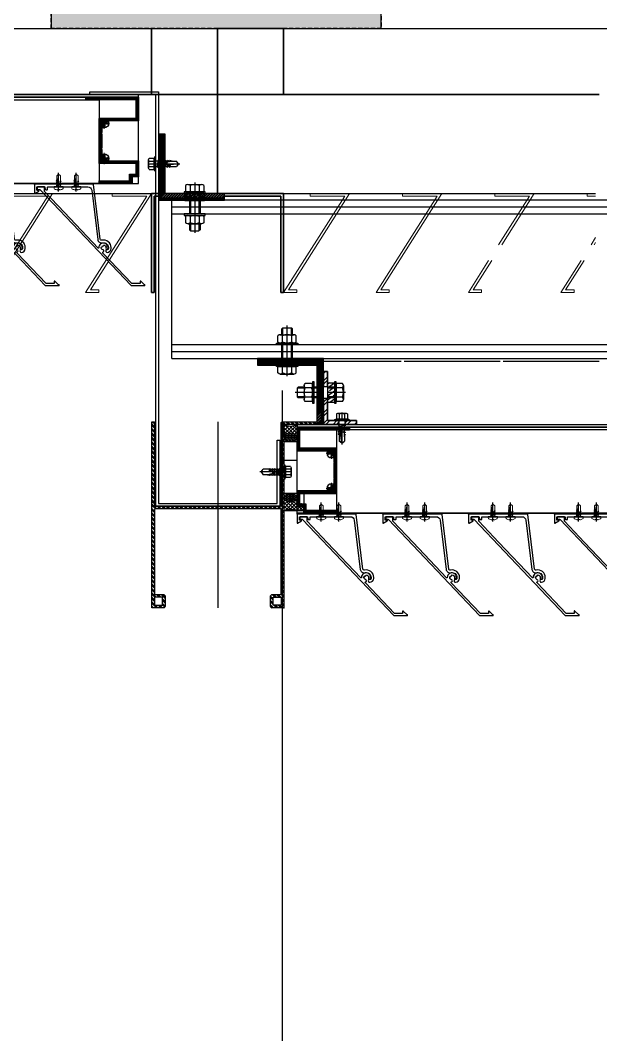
# Model space of a CAD drawing. Header units: millimetres. Extents: x 2519235 to 7246330, y 25937 to 201821.
# Drawn here: x 2726296 to 2726735, y 73601 to 74370 of the extents above; entities that cross this region are included whole.
import ezdxf

# ---------------------------------------------------------------- set-up
doc = ezdxf.new("R2010")
doc.units = ezdxf.units.MM
for name, pattern in [('CENTER', [50.8, 31.75, -6.35, 6.35, -6.35]), ('HIDDEN', [0.375, 0.25, -0.125]), ('Xref-PLAN-106.940$0$HIDDEN2', [4.7625, 3.175, -1.5875])]:
    doc.linetypes.add(name, pattern=pattern)
doc.layers.get('Defpoints').update_dxf_attribs({"color": 140})
for name, color, linetype in [('000 - 0_HIDE_OBJ_FRAMING_DEF_SUB_1', 250, 'Continuous'), ('000 - CONCRETE_COL_CUT_COLOR_1', 1, 'Continuous'), ('000 - CONCRETE_COL_CUT_COLOR_5', 5, 'Continuous'), ('000 - CONCRETE_COL_HATCH_', 251, 'Continuous'), ('000 - CONCRETE_COL_WIPEOUT_', 250, 'Continuous'), ('000 - EXISTING_CANOPY_MAIN_COLOR_1', 1, 'Continuous'), ('000 - STRUCTURE_STEEL_ACCESORIES_MAIN_COLOR_2', 1, 'Continuous'), ('000 - STRUCTURE_STEEL_ACCESORIES_WIPEOUT_', 250, 'Continuous'), ('010 - ASPG_ACCESSORIES_HATCH_', 251, 'Continuous'), ('010 - ASPG_ACCESSORIES_MAIN_COLOR_1', 1, 'Continuous'), ('010 - ASPG_ACCESSORIES_SUB_COLOR_1', 1, 'Continuous'), ('010 - ASPG_ACCESSORIES_SUB_COLOR_2', 2, 'Continuous'), ('010 - ASPG_ACCESSORIES_SYMBOL_', 251, 'Continuous'), ('010 - ASPG_ACCESSORIES_WIPEOUT_', 250, 'Continuous'), ('010 - ASPG_EXTR_DEF_SUB', 250, 'Continuous'), ('010 - ASPG_EXTR_MAIN_COLOR_2', 2, 'Continuous'), ('010 - ASPG_FASTERN_DEF_SUB', 250, 'Continuous'), ('010 - ASPG_FASTERN_MAIN_COLOR_1', 1, 'Continuous'), ('010 - ASPG_FASTERN_SUB_COLOR_2', 2, 'Continuous'), ('010 - ASPG_FASTERN_SUB_COLOR_3', 3, 'Continuous'), ('010 - ASPG_FLASHING_MAIN_COLOR_3', 3, 'Continuous'), ('010 - ASPG_FRAMING_CUT_COLOR_4', 4, 'Continuous'), ('010 - ASPG_FRAMING_DEF_SUB', 250, 'Continuous'), ('010 - ASPG_FRAMING_HATCH_', 251, 'Continuous'), ('010 - ASPG_FRAMING_MAIN_COLOR_2', 2, 'Continuous'), ('010 - ASPG_FRAMING_SUB_COLOR_2', 2, 'Continuous'), ('010 - ASPG_FRAMING_WIPEOUT_', 250, 'Continuous'), ('_LOUVER-SB', 1, 'Continuous'), ('A-GENM', 252, 'Continuous'), ('A-GLAZ-CURT', 252, 'Continuous'), ('BOLT & SCREW', 233, 'Continuous'), ('Center Line', 1, 'CENTER'), ('Xref-PLAN-106.940$0$_Col-BOTTOM', 252, 'Xref-PLAN-106.940$0$HIDDEN2'), ('Xref-PLAN-106.940$0$_PP-Dim', 1, 'Continuous')]:
    doc.layers.add(name, color=color, linetype=linetype)
doc.layers.add('12-GRID', color=1, linetype='CENTER', lineweight=13)
doc.layers.add('SCREW', color=8, linetype='Continuous', lineweight=5)
pattern_1 = [(45, (68845973.911, -106253.634), (-4.0411152545, 4.0411152545), []), (45, (68845976.6053, -106253.634), (-4.0411152545, 4.0411152545), [])]

# ---------------------------------------------------------------- blocks, each defined once
blk = doc.blocks.new('A$C53fc0519')
at = {"layer": '000 - EXISTING_CANOPY_MAIN_COLOR_1'}
for p, q in [((10250.84, -13400), (10264.87, -13400)), ((10267.24, -13400), (10339.87, -13400)), ((10342.24, -13400), (10414.87, -13400)), ((10400, -13400), (10414.87, -13400)), ((10417.24, -13400), (10489.87, -13400)), ((10417.24, -13400), (10489.87, -13400)), ((10250, -15750), (10250, -13422.14)), ((10250, -13475), (11650, -13475))]:
    blk.add_line(p, q, dxfattribs=at)
blk = doc.blocks.new('DPA_CP_Entrance Louver Grill Vertical - Louver Grill Vertical Z-27946342-ENTRANCE 1 - LOWER ROOF LEVEL PLAN')
at = {"layer": '000 - 0_HIDE_OBJ_FRAMING_DEF_SUB_1', "lineweight": 35}
for p, q in [((-700, 200), (-702, 200)), ((-702, 200), (-702, 127)), ((-700, 125), (-700, 200)), ((-702, 127), (-750, 127)), ((-750, 127), (-750, 125)), ((-750, 125), (-700, 125)), ((-700, 50), (-750, 50)), ((-750, 50), (-750, 0.07)), ((-700, 0.07), (-700, 50))]:
    blk.add_line(p, q, dxfattribs=at)
at = {"layer": '000 - 0_HIDE_OBJ_FRAMING_DEF_SUB_1'}
for p, q in [((-750, 50), (-750, 125)), ((750, 125), (-750, 125)), ((750, 50), (-750, 50))]:
    blk.add_line(p, q, dxfattribs=at)
blk = doc.blocks.new('DPA_CP_Entrance Louver Grill Vertical - Louver Grill Vertical Z-27954336-ENTRANCE 1 - LOWER ROOF LEVEL PLAN')
at = {"layer": '000 - 0_HIDE_OBJ_FRAMING_DEF_SUB_1'}
for p, q in [((-200, 200), (-202, 200)), ((-202, 200), (-202, 127)), ((-202, 127), (-202, 200)), ((-202, 200), (-200, 200)), ((-200, 125), (-200, 200)), ((-200, 200), (-200, 125)), ((202, 200), (200, 200)), ((200, 200), (200, 125)), ((200, 125), (200, 200)), ((200, 200), (202, 200)), ((202, 127), (202, 200)), ((202, 200), (202, 127)), ((-202, 127), (-250, 127)), ((-250, 127), (-250, 125)), ((-250, 125), (-250, 127)), ((-250, 127), (-202, 127)), ((-250, 125), (-200, 125)), ((-200, 125), (-250, 125)), ((-250, 50), (-250, 125)), ((-250, 125), (-250, 50)), ((-99.16, 125), (-250, 125)), ((-99.16, 125), (-250, 125)), ((-250, 50), (-250, 125)), ((-250, 125), (-250, 50)), ((-99.16, 125), (-250, 125)), ((-99.16, 125), (-250, 125)), ((250, 125), (-36.32, 125)), ((250, 125), (-36.32, 125)), ((250, 125), (-36.32, 125)), ((250, 125), (-36.32, 125)), ((200, 125), (250, 125)), ((250, 125), (200, 125)), ((250, 127), (202, 127)), ((202, 127), (250, 127)), ((250, 125), (250, 127)), ((250, 127), (250, 125)), ((250, 50), (250, 125)), ((250, 125), (250, 50)), ((250, 50), (250, 125)), ((250, 125), (250, 50)), ((-250, 50), (-250, 0)), ((-200, 50), (-250, 50)), ((-250, 50), (-200, 50)), ((-250, 0), (-250, 50)), ((-250, 50), (-99.16, 50)), ((-99.16, 50), (-250, 50)), ((-250, 50), (-49.16, 50)), ((-49.16, 50), (-250, 50)), ((-200, 0), (-200, 50)), ((-200, 50), (-200, 0)), ((-39.16, 50), (250, 50)), ((250, 50), (-39.16, 50)), ((-39.16, 50), (250, 50)), ((250, 50), (-39.16, 50)), ((200, 50), (200, 0)), ((250, 50), (200, 50)), ((200, 50), (250, 50)), ((200, 0), (200, 50)), ((250, 0), (250, 50)), ((250, 50), (250, 0)), ((-250, 0), (-200, 0)), ((-200, 0), (-250, 0)), ((200, 0), (250, 0)), ((250, 0), (200, 0))]:
    blk.add_line(p, q, dxfattribs=at)
blk = doc.blocks.new('DPA_CP_Entrance Louver Grill Vertical - Louver Grill Vertical Z-27954203-ENTRANCE 1 - LOWER ROOF LEVEL PLAN')
at = {"layer": '000 - 0_HIDE_OBJ_FRAMING_DEF_SUB_1'}
for p, q in [((-750, 127), (-750, 125)), ((-750, 125), (-750, 127)), ((-750, 125), (-744, 125)), ((-744, 125), (-750, 125)), ((-750, 50), (-750, 125)), ((-750, 125), (-750, 50)), ((-744, 125), (-750, 125)), ((-744, 125), (-750, 125)), ((-750, 50), (-750, 125)), ((-750, 125), (-750, 50)), ((-744, 125), (-750, 125)), ((-744, 125), (-750, 125)), ((-750, 50), (-750, 0)), ((-750, 0), (-750, 50))]:
    blk.add_line(p, q, dxfattribs=at)
blk = doc.blocks.new('GM_Louver Grill Vertical Z1 - Z Profile-27954269-ENTRANCE 1 - LOWER ROOF LEVEL PLAN')
at = {"layer": '000 - 0_HIDE_OBJ_FRAMING_DEF_SUB_1', "lineweight": 9}
for p, q in [((46.37, 73), (0.1, 0)), ((0.1, 0), (46.37, 73)), ((3.73, 2), (50, 75)), ((50, 75), (3.73, 2)), ((50, 75), (40, 75)), ((40, 75), (40, 73)), ((40, 73), (40, 75)), ((40, 75), (50, 75)), ((40, 73), (46.37, 73)), ((46.37, 73), (40, 73)), ((0.1, 0), (30, 0)), ((30, 0), (0.1, 0)), ((30, 2), (3.73, 2)), ((3.73, 2), (30, 2)), ((30, 0), (30, 2)), ((30, 2), (30, 0))]:
    blk.add_line(p, q, dxfattribs=at)
blk = doc.blocks.new('GM_Louver Grill Vertical Z1 - Z Profile-V106-ENTRANCE 1 - LOWER ROOF LEVEL PLAN')
at = {"layer": '000 - 0_HIDE_OBJ_FRAMING_DEF_SUB_1', "lineweight": 9}
for p, q in [((46.37, 73), (32.34, 50.86)), ((32.34, 50.86), (46.37, 73)), ((34.7, 50.86), (50, 75)), ((50, 75), (34.7, 50.86)), ((50, 75), (40, 75)), ((40, 75), (40, 73)), ((40, 73), (40, 75)), ((40, 75), (50, 75)), ((40, 73), (46.37, 73)), ((46.37, 73), (40, 73)), ((24.73, 38.86), (0.1, 0)), ((0.1, 0), (24.73, 38.86)), ((3.73, 2), (27.1, 38.86)), ((27.1, 38.86), (3.73, 2)), ((0.1, 0), (30, 0)), ((30, 0), (0.1, 0)), ((30, 2), (3.73, 2)), ((3.73, 2), (30, 2)), ((30, 0), (30, 2)), ((30, 2), (30, 0))]:
    blk.add_line(p, q, dxfattribs=at)
blk = doc.blocks.new('GM_Louver Grill Vertical Z1 - Z Profile-V107-ENTRANCE 1 - LOWER ROOF LEVEL PLAN')
at = {"layer": '000 - 0_HIDE_OBJ_FRAMING_DEF_SUB_1', "lineweight": 9}
for p, q in [((46.37, 73), (32.34, 50.86)), ((32.34, 50.86), (46.37, 73)), ((34.7, 50.86), (50, 75)), ((50, 75), (34.7, 50.86)), ((50, 75), (40, 75)), ((40, 75), (40, 73)), ((40, 73), (40, 75)), ((40, 75), (50, 75)), ((40, 73), (46.37, 73)), ((46.37, 73), (40, 73)), ((23.68, 33.48), (27.1, 38.86)), ((24.73, 38.86), (23.68, 37.21)), ((23.68, 37.21), (24.73, 38.86)), ((27.1, 38.86), (23.68, 33.48)), ((30, 2), (23.68, 2)), ((23.68, 2), (30, 2)), ((23.68, 0), (30, 0)), ((30, 0), (23.68, 0)), ((30, 0), (30, 2)), ((30, 2), (30, 0))]:
    blk.add_line(p, q, dxfattribs=at)
blk = doc.blocks.new('GM_Louver Grill Vertical Z1 - Z Profile-27946408-ENTRANCE 1 - LOWER ROOF LEVEL PLAN')
at = {"layer": '000 - 0_HIDE_OBJ_FRAMING_DEF_SUB_1', "lineweight": 9}
for p, q in [((46.37, 73), (0.1, 0)), ((3.73, 2), (50, 75)), ((50, 75), (40, 75)), ((40, 75), (40, 73)), ((40, 73), (46.37, 73)), ((0.1, 0), (30, 0)), ((30, 2), (3.73, 2)), ((30, 0), (30, 2))]:
    blk.add_line(p, q, dxfattribs=at)
blk = doc.blocks.new('A$C7e7c92b9')
at = {"layer": 'A-GENM', "lineweight": 9, "rotation": 180}
for p in [(127395.18, 9933.47), (127470.18, 9933.47)]:
    blk.add_blockref('GM_Louver Grill Vertical Z1 - Z Profile-27946408-ENTRANCE 1 - LOWER ROOF LEVEL PLAN', p, dxfattribs=at)
at = {"layer": 'A-GENM', "rotation": 180}
for name, p in [('GM_Louver Grill Vertical Z1 - Z Profile-27954269-ENTRANCE 1 - LOWER ROOF LEVEL PLAN', (127620.18, 9933.47)), ('GM_Louver Grill Vertical Z1 - Z Profile-27954269-ENTRANCE 1 - LOWER ROOF LEVEL PLAN', (127690.18, 9933.47)), ('GM_Louver Grill Vertical Z1 - Z Profile-V106-ENTRANCE 1 - LOWER ROOF LEVEL PLAN', (127760.18, 9933.47)), ('GM_Louver Grill Vertical Z1 - Z Profile-V107-ENTRANCE 1 - LOWER ROOF LEVEL PLAN', (127830.18, 9933.47))]:
    blk.add_blockref(name, p, dxfattribs=at)
at = {"layer": 'A-GLAZ-CURT', "rotation": 180}
for name, p in [('DPA_CP_Entrance Louver Grill Vertical - Louver Grill Vertical Z-27946342-ENTRANCE 1 - LOWER ROOF LEVEL PLAN', (126770.18, 10058.47)), ('DPA_CP_Entrance Louver Grill Vertical - Louver Grill Vertical Z-27954203-ENTRANCE 1 - LOWER ROOF LEVEL PLAN', (126770.18, 10058.47)), ('DPA_CP_Entrance Louver Grill Vertical - Louver Grill Vertical Z-27954336-ENTRANCE 1 - LOWER ROOF LEVEL PLAN', (127770.18, 10058.47))]:
    blk.add_blockref(name, p, dxfattribs=at)
blk = doc.blocks.new('Xref-PLAN-106.940$0$_C400-250')
blk.add_lwpolyline([(125, 0), (125, -400), (-125, -400), (-125, 0)], close=True)
at = {"layer": 'Defpoints'}
for p, q in [((0, -144.1), (0, -255.9)), ((-55.9, -200), (55.9, -200))]:
    blk.add_line(p, q, dxfattribs=at)
blk = doc.blocks.new('Xref-PLAN-106.940')
at = {"layer": 'Xref-PLAN-106.940$0$_PP-Dim'}
for p, q in [((124644.18, 10358.4), (130394.18, 10358.4)), ((124644.18, 10058.4), (130394.18, 10058.4))]:
    blk.add_line(p, q, dxfattribs=at)
at = {"layer": 'Xref-PLAN-106.940$0$_Col-BOTTOM'}
blk.add_blockref('Xref-PLAN-106.940$0$_C400-250', (127519.18, 10458.4), dxfattribs=at)
blk = doc.blocks.new('*U3031')
for p, q in [((14475, -25), (-3458.59, -25)), ((-3458.59, -144.93), (-3458.59, -25)), ((-3458.59, -30.08), (14475, -30.08)), ((-3458.59, -35.39), (14475, -35.39)), ((-3458.59, -134.54), (14475, -134.54)), ((-3458.59, -139.62), (14475, -139.62)), ((-3458.59, -144.93), (14475, -144.93))]:
    blk.add_line(p, q)
blk = doc.blocks.new('W-1-PP17-ENT1_REV03_20260817-115107_UPPER_ROOF_EXPL')
blk.add_blockref('Xref-PLAN-106.940', (-135619.34, -23258.4))
at = {"layer": '000 - 0_HIDE_OBJ_FRAMING_DEF_SUB_1'}
blk.add_blockref('A$C7e7c92b9', (-135619.34, -23258.4), dxfattribs=at)
at = {"layer": '000 - EXISTING_CANOPY_MAIN_COLOR_1'}
blk.add_blockref('A$C53fc0519', (-18300, -52.14), dxfattribs=at)
at = {"layer": '_LOUVER-SB'}
blk.add_blockref('*U3031', (-4675.16, -13305), dxfattribs=at)
blk = doc.blocks.new('*U2952')
at = {"layer": '12-GRID', "color": 8, "linetype": 'CENTER'}
for p, q in [((0, -6.2), (0, 2.2)), ((-4.2, -2), (4.2, -2))]:
    blk.add_line(p, q, dxfattribs=at)
at = {"layer": 'BOLT & SCREW'}
for p, q in [((-0.55, -1.77), (-1.77, -1.56)), ((-0.55, -2.23), (-1.77, -2.44)), ((-0.46, -1.77), (-0.88, -1.56)), ((-0.46, -2.23), (-0.88, -2.44)), ((-0.23, -1.45), (-0.44, -0.23)), ((-0.23, -1.54), (-0.44, -1.12)), ((-0.23, -2.46), (-0.44, -2.88)), ((-0.23, -2.55), (-0.44, -3.77)), ((0.23, -1.45), (0.44, -0.23)), ((0.23, -1.54), (0.44, -1.12)), ((0.44, -2.88), (0.23, -2.46)), ((0.23, -2.55), (0.44, -3.77)), ((0.46, -1.77), (0.88, -1.56)), ((0.46, -2.23), (0.88, -2.44)), ((0.55, -1.77), (1.77, -1.56)), ((0.55, -2.23), (1.77, -2.44))]:
    blk.add_line(p, q, dxfattribs=at)
for points in [[(-1.77, -1.56), (-0.88, -1.56, 0.414214), (-0.44, -1.12), (-0.44, -0.23), (0.44, -0.23), (0.44, -1.12, 0.414214), (0.88, -1.56), (1.77, -1.56), (1.77, -2.44), (0.88, -2.44, 0.414214), (0.44, -2.88), (0.44, -3.77), (-0.44, -3.77), (-0.44, -2.88, 0.414214), (-0.88, -2.44), (-1.77, -2.44)], [(0.23, -2.46, -0.414214), (0.46, -2.23), (0.55, -2.23), (0.55, -1.77), (0.46, -1.77, -0.414214), (0.23, -1.54), (0.23, -1.45), (-0.23, -1.45), (-0.23, -1.54, -0.414214), (-0.46, -1.77), (-0.55, -1.77), (-0.55, -2.23), (-0.46, -2.23, -0.414214), (-0.23, -2.46), (-0.23, -2.55), (0.23, -2.55)]]:
    blk.add_lwpolyline(points, format="xyb", close=True, dxfattribs=at)
blk.add_circle((0, -2), 3.5, dxfattribs=at)
blk = doc.blocks.new('000_ASPG_TYP_FILES_20260218-010703_FRAME_EXTR_')
at = {"layer": '010 - ASPG_FRAMING_HATCH_'}
h = blk.add_hatch(dxfattribs=at)
h.set_pattern_fill('ANSI32', color=256, scale=0.1, angle=180)
edge = h.paths.add_edge_path()
edge.add_line((2, 16), (2, 2))
edge.add_line((2, 2), (39.7, 2))
edge.add_arc((39.7, 1.7), 0.3, 0, 90, ccw=False)
edge.add_line((40, 1.7), (40, 0.3))
edge.add_arc((39.7, 0.3), 0.3, -90, 0, ccw=False)
edge.add_line((39.7, 0), (0.3, 0))
edge.add_arc((0.3, 0.3), 0.3, 180, 270, ccw=False)
edge.add_line((0, 0.3), (0, 17.7))
edge.add_arc((0.3, 17.7), 0.3, 90, 180, ccw=False)
edge.add_line((0.3, 18), (22.56, 18))
edge.add_arc((22.56, 18.5), 0.5, 270, 380.20955)
edge.add_arc((26.17, 19.83), 3.35, 182.06379, 200.20955, ccw=False)
edge.add_arc((23.58, 19.74), 0.76, 2.06379, 182.06379, ccw=False)
edge.add_arc((26.17, 19.83), 1.83, 182.06379, 447.93621)
edge.add_arc((26.26, 22.42), 0.76, 87.93621, 267.93621, ccw=False)
edge.add_arc((26.17, 19.83), 3.35, 69.79045, 87.93621, ccw=False)
edge.add_arc((27.5, 23.44), 0.5, 249.79045, 360)
edge.add_line((28, 23.44), (28, 26.68))
edge.add_line((28, 26.68), (28.5, 27.18))
edge.add_line((28.5, 27.18), (28, 27.68))
edge.add_line((28, 27.68), (28, 38.62))
edge.add_line((28, 38.62), (28.5, 39.12))
edge.add_line((28.5, 39.12), (28, 39.62))
edge.add_line((28, 39.62), (28, 42.86))
edge.add_arc((27.5, 42.86), 0.5, 0, 110.20955)
edge.add_arc((26.17, 46.47), 3.35, 272.06379, 290.20955, ccw=False)
edge.add_arc((26.26, 43.88), 0.76, 92.06379, 272.06379, ccw=False)
edge.add_arc((26.17, 46.47), 1.83, 272.06379, 537.93621)
edge.add_arc((23.58, 46.56), 0.76, 177.93621, 357.93621, ccw=False)
edge.add_arc((26.17, 46.47), 3.35, 159.79045, 177.93621, ccw=False)
edge.add_arc((22.56, 47.8), 0.5, 339.79045, 450)
edge.add_line((22.56, 48.3), (0.3, 48.3))
edge.add_arc((0.3, 48.6), 0.3, 180, 270, ccw=False)
edge.add_line((0, 48.6), (0, 60))
edge.add_arc((0.3, 60), 0.3, 90, 180, ccw=False)
edge.add_line((0.3, 60.3), (5, 60.3))
edge.add_line((5, 60.3), (5, 65))
edge.add_arc((5.3, 65), 0.3, 90, 180, ccw=False)
edge.add_line((5.3, 65.3), (30, 65.3))
edge.add_line((30, 65.3), (30, 63.6))
edge.add_arc((29.7, 63.6), 0.3, -90, 0, ccw=False)
edge.add_line((29.7, 63.3), (7.3, 63.3))
edge.add_arc((7.3, 63), 0.3, 90, 180)
edge.add_line((7, 63), (7, 58.3))
edge.add_line((7, 58.3), (2.3, 58.3))
edge.add_arc((2.3, 58), 0.3, 90, 180)
edge.add_line((2, 58), (2, 50.6))
edge.add_arc((2.3, 50.6), 0.3, 180, 270)
edge.add_line((2.3, 50.3), (29.7, 50.3))
edge.add_arc((29.7, 50), 0.3, 0, 90, ccw=False)
edge.add_line((30, 50), (30, 26.68))
edge.add_line((30, 26.68), (30, 16.3))
edge.add_arc((29.7, 16.3), 0.3, -90, 0, ccw=False)
edge.add_line((29.7, 16), (2, 16))
at = {"layer": '010 - ASPG_FRAMING_CUT_COLOR_4'}
blk.add_lwpolyline([(2, 16), (2, 2), (39.7, 2, -0.414214), (40, 1.7), (40, 0.3, -0.414214), (39.7, 0), (0.3, 0, -0.414214), (0, 0.3), (0, 17.7, -0.414214), (0.3, 18), (22.56, 18, 0.52173), (23.03, 18.67, -0.079342), (22.82, 19.71, -1), (24.34, 19.76, 2.296346), (26.24, 21.66, -1), (26.29, 23.18, -0.079342), (27.33, 22.97, 0.52173), (28, 23.44), (28, 26.68), (28.5, 27.18), (28, 27.68), (28, 38.62), (28.5, 39.12), (28, 39.62), (28, 42.86, 0.52173), (27.33, 43.33, -0.079342), (26.29, 43.12, -1), (26.24, 44.64, 2.296346), (24.34, 46.54, -1), (22.82, 46.59, -0.079342), (23.03, 47.63, 0.52173), (22.56, 48.3), (0.3, 48.3, -0.414214), (0, 48.6), (0, 60, -0.414214), (0.3, 60.3), (5, 60.3), (5, 65, -0.414214), (5.3, 65.3), (30, 65.3), (30, 63.6, -0.414214), (29.7, 63.3), (7.3, 63.3, 0.414214), (7, 63), (7, 58.3), (2.3, 58.3, 0.414214), (2, 58), (2, 50.6, 0.414214), (2.3, 50.3), (29.7, 50.3, -0.414214), (30, 50), (30, 26.68), (30, 16.3, -0.414214), (29.7, 16)], format="xyb", close=True, dxfattribs=at)
for p in [(26.17, 48.47), (26.17, 21.83)]:
    blk.add_blockref('*U2952', p)
blk = doc.blocks.new('PZG35-9D5')
at = {"layer": 'Center Line'}
blk.add_line((0, 3.73), (0, -10.53), dxfattribs=at)
at = {"layer": 'SCREW', "color": 8}
for p, q in [((-1.4, 0), (-1.4, -1.09)), ((1.4, 0), (1.4, -0.59)), ((-1.85, -1.4), (1.85, -0.9)), ((-1.85, -1.4), (-1.4, -1.09)), ((-1.85, -1.4), (-1.4, -1.71)), ((-1.85, -2.7), (1.85, -2.2)), ((-1.85, -2.7), (-1.4, -2.39)), ((-1.85, -2.7), (-1.4, -3.01)), ((-1.85, -4), (-1.4, -3.69)), ((-1.85, -4), (-0.99, -3.88)), ((-1.85, -4), (-1.4, -4.31)), ((-1.4, -1.09), (1.4, -0.59)), ((-1.4, -1.71), (1.4, -1.21)), ((-1.4, -1.71), (-1.4, -2.39)), ((-1.4, -2.39), (1.4, -1.89)), ((-1.4, -3.01), (1.4, -2.51)), ((-1.4, -3.01), (-1.4, -3.69)), ((-1.4, -3.69), (-0.84, -3.59)), ((-1.4, -4.31), (-1.18, -4.27)), ((-1.4, -4.31), (-1.4, -8.1)), ((0.56, -3.34), (1.4, -3.19)), ((0.71, -3.65), (1.85, -3.5)), ((0.71, -3.93), (1.4, -3.81)), ((0.71, -4.61), (1.4, -4.49)), ((0.71, -4.95), (1.85, -4.8)), ((0.71, -5.23), (1.4, -5.11)), ((1.85, -0.9), (1.4, -0.59)), ((1.85, -0.9), (1.4, -1.21)), ((1.4, -1.21), (1.4, -1.89)), ((1.85, -2.2), (1.4, -1.89)), ((1.85, -2.2), (1.4, -2.51)), ((1.4, -2.51), (1.4, -3.19)), ((1.85, -3.5), (1.4, -3.19)), ((1.85, -3.5), (1.4, -3.81)), ((1.4, -3.81), (1.4, -4.49)), ((1.85, -4.8), (1.4, -4.49)), ((1.85, -4.8), (1.4, -5.11)), ((1.4, -5.11), (1.4, -8.1)), ((0, -9.5), (-1.4, -8.1)), ((0, -9.5), (1.4, -8.1))]:
    blk.add_line(p, q, dxfattribs=at)
blk.add_lwpolyline([(0, -9.5), (0.71, -5.23), (0.71, -3.6, 0.417657), (0.41, -3.3, 0.108102), (-0.84, -3.59), (-1.4, -4.7)], format="xyb", dxfattribs=at)
blk = doc.blocks.new('*U2951')
at = {"layer": 'SCREW'}
blk.add_lwpolyline([(3.03, 1.78, 0.09906), (0.8, 2.55), (0.8, 2.27), (-0.8, 2.27), (-0.8, 2.55, 0.09906), (-3.03, 1.78, 0.266588), (-3.5, 0.96), (-3.5, 0.2, 0.414214), (-3.3, 0), (3.3, 0, 0.414214), (3.5, 0.2), (3.5, 0.96, 0.266588)], format="xyb", close=True, dxfattribs=at)
blk.add_blockref('PZG35-9D5', (0, 0), dxfattribs=at)
blk = doc.blocks.new('*U2950')
blk.add_point((0, 0))
at = {"layer": '010 - ASPG_ACCESSORIES_MAIN_COLOR_1'}
blk.add_lwpolyline([(-39.7, -0.6, 0.414214), (-40, -0.9), (-40, -7.37, 0.57735), (-39.65, -7.57), (-36.64, -5.83, 0.767327), (-36.79, -5.3), (-37.9, -5.3, -0.414214), (-38.2, -5), (-38.2, -2.8, -0.414214), (-38, -2.6), (-32.18, -2.6, -0.388879), (-31.98, -2.78), (-31.85, -4.34, 0.388879), (-31.35, -4.8), (-30.3, -4.8, 0.414214), (-30, -4.5), (-30, -2.9, -0.414214), (-29.7, -2.6), (0.41, -2.6, -0.378969), (3.39, -5.24), (7.95, -42.52, 0.446593), (11.62, -45.08, -0.489802), (16.08, -48.68), (16.06, -49.36, -0.18248), (15.8, -50.02, -0.267949), (15.33, -50.17, 1.122115), (15.1, -52.34, 0.405004), (18.06, -49.4), (18.08, -48.72, 0.489805), (11.16, -43.13, -0.446597), (9.94, -42.28), (4.87, -0.85, 0.364176), (4.57, -0.6)], format="xyb", close=True, dxfattribs=at)
at = {"layer": '010 - ASPG_EXTR_DEF_SUB'}
for p in [(-40, -0.5), (43.44, -76.9), (43.44, -77.5)]:
    blk.add_point(p, dxfattribs=at)
at = {"layer": '010 - ASPG_EXTR_MAIN_COLOR_2'}
blk.add_lwpolyline([(11.37, -48.15), (11.47, -47.44), (12.18, -47.56), (12.29, -46.79, -0.535538), (14.19, -49.17, 0.991572), (15.66, -49.58, 1.157025), (8.79, -48.77, -0.688558), (8.27, -48.99), (-17.14, -22.17), (-32.34, -6.13), (-32.34, -2.9, 0.414312), (-32.64, -2.6), (-37.54, -2.6, 0.414116), (-37.84, -2.9), (-37.84, -4.3, 0.414214), (-37.54, -4.6), (-35.99, -4.6, -0.205895), (-35.77, -4.69), (33.23, -77.5), (43.14, -77.5, 0.668179), (43.36, -76.99), (40.52, -74.15, 0.668179), (40.01, -74.36), (40.01, -76), (33.87, -76), (11.86, -52.78, -0.558354), (12.08, -51.95, 0.766275), (12.04, -50.39, -0.438583), (10.71, -48.05)], format="xyb", close=True, dxfattribs=at)
at = {"layer": 'SCREW', "rotation": 180}
for p in [(-21.65, -2.5), (-8.24, -2.5)]:
    blk.add_blockref('*U2951', p, dxfattribs=at)
blk = doc.blocks.new('*U3028')
blk.add_wipeout([(1440, 4), (60, 4), (60, 69.3), (1440, 69.3)]).dxf.layer = '010 - ASPG_FRAMING_WIPEOUT_'
at = {"layer": '010 - ASPG_FRAMING_MAIN_COLOR_2'}
blk.add_lwpolyline([(1410, 69.3), (90, 69.3), (90, 6), (1410, 6)], close=True, dxfattribs=at)
at = {"layer": '010 - ASPG_FRAMING_SUB_COLOR_2'}
for points in [[(1440, 4), (60, 4), (60, 69.3), (1440, 69.3)], [(60, 2), (60, 4), (1440, 4), (1440, 2)]]:
    blk.add_lwpolyline(points, close=True, dxfattribs=at)
at = {"color": 1, "xscale": -1, "rotation": 180}
for p in [(1336.03, 69.3), (1401.03, 69.3)]:
    blk.add_blockref('*U2950', p, dxfattribs=at)
at = {"xscale": -1}
blk.add_blockref('000_ASPG_TYP_FILES_20260218-010703_FRAME_EXTR_', (1440, 4), dxfattribs=at)
blk = doc.blocks.new('000_ASPG_TYP_FILES_FRAMING_EXTR_BREAKLINE_TYPE_2')
at = {"layer": '010 - ASPG_FRAMING_HATCH_', "transparency": 33554585}
h = blk.add_hatch(dxfattribs=at)
h.set_pattern_fill('ANSI32', color=256, scale=0.25)
h.paths.add_polyline_path([(131, 91, 0.414214), (132, 90), (140, 90, 0.414214), (141, 91), (141, 100), (2, 100), (2, 125), (0, 125), (0, 99, 0.414214), (1, 98), (63, 98, -0.414214), (64, 97), (64, 3, -0.414214), (63, 2), (0, 2), (0, 0), (141, 0), (141, 9, 0.414214), (140, 10), (132, 10, 0.414214), (131, 9), (131, 3, -0.414214), (130, 2), (67, 2, -0.414214), (66, 3), (66, 97, -0.414214), (67, 98), (130, 98, -0.414214), (131, 97)])
h.paths.add_polyline_path([(133, 92), (133, 98), (139, 98), (139, 92)], flags=16)
h.paths.add_polyline_path([(133, 8), (139, 8), (139, 2), (133, 2)], flags=16)
at = {"layer": '010 - ASPG_FRAMING_HATCH_'}
h = blk.add_hatch(dxfattribs=at)
h.set_pattern_fill('ANSI37', color=256, scale=0.595498, angle=-90)
h.set_pattern_definition([(315, (1257419.4929, -519971.6224), (1.3369313545, 1.3369313545), []), (45, (1257419.4929, -519971.6224), (-1.3369313545, 1.3369313545), [])])
edge = h.paths.add_edge_path()
edge.add_ellipse((57.77, 105), major_axis=(0, -5), ratio=0.644482, start_angle=0, end_angle=180)
edge.add_line((57.77, 110), (62, 110))
edge.add_arc((62, 110.3), 0.3, -90, 0)
edge.add_line((62.3, 110.3), (62.3, 111))
edge.add_line((62.3, 111), (61.8, 111.5))
edge.add_line((61.8, 111.5), (62.3, 112))
edge.add_line((62.3, 112), (61.8, 112.5))
edge.add_line((61.8, 112.5), (62.3, 113))
edge.add_line((62.3, 113), (61.8, 113.5))
edge.add_line((61.8, 113.5), (62.3, 114))
edge.add_line((62.3, 114), (62.3, 115))
edge.add_line((62.3, 115), (63.3, 115))
edge.add_line((63.3, 115), (63.8, 115.5))
edge.add_line((63.8, 115.5), (64.3, 115))
edge.add_line((64.3, 115), (64.8, 115.5))
edge.add_line((64.8, 115.5), (65.3, 115))
edge.add_line((65.3, 115), (65.8, 115.5))
edge.add_line((65.8, 115.5), (66.3, 115))
edge.add_line((66.3, 115), (67, 115))
edge.add_arc((67, 115.3), 0.3, -90, 0)
edge.add_line((67.3, 115.3), (67.3, 110))
edge.add_arc((77.2, 105), 11.09, 153.20373, 206.79627)
edge.add_line((67.3, 100), (57.77, 100))
h = blk.add_hatch(dxfattribs=at)
h.set_pattern_fill('ANSI37', color=256, scale=0.595498, angle=-90)
h.set_pattern_definition([(315, (1257419.1929, -519973.9224), (1.3369313545, 1.3369313545), []), (45, (1257419.1929, -519973.9224), (-1.3369313545, 1.3369313545), [])])
edge = h.paths.add_edge_path()
edge.add_ellipse((11.53, 105), major_axis=(0, -5), ratio=0.644482, start_angle=180, end_angle=360, ccw=False)
edge.add_line((11.53, 110), (2, 110))
edge.add_arc((-7.9, 105), 11.09, -26.79627, 26.79627, ccw=False)
edge.add_line((2, 100), (11.53, 100))
h = blk.add_hatch(dxfattribs=at)
h.set_pattern_fill('HONEY', color=256, scale=0.238199, angle=-90)
h.set_pattern_definition([(270, (1257419.4425, -519993.9224), (0.65495992507, -1.1344238721), [0.7562825814, -1.5125651628]), (30, (1257419.4425, -519993.9224), (0.65495992936, 1.1344238696), [0.7562825814, -1.5125651628]), (330, (1257419.4425, -519993.9224), (1.30991985442, -2.48e-09), [-1.5125651628, 0.7562825814])])
edge = h.paths.add_edge_path()
edge.add_ellipse((11.78, 105), major_axis=(0, -5), ratio=0.644482, start_angle=0, end_angle=360, ccw=False)
h = blk.add_hatch(dxfattribs=at)
h.set_pattern_fill('HONEY', color=256, scale=0.238199, angle=-90)
h.set_pattern_definition([(270, (1257419.24324, -519991.6224), (0.65495992507, -1.1344238721), [0.7562825814, -1.5125651628]), (30, (1257419.24324, -519991.6224), (0.65495992936, 1.1344238696), [0.7562825814, -1.5125651628]), (330, (1257419.24324, -519991.6224), (1.30991985442, -2.48e-09), [-1.5125651628, 0.7562825814])])
edge = h.paths.add_edge_path()
edge.add_ellipse((57.52, 105), major_axis=(0, -5), ratio=0.644482, start_angle=0, end_angle=360)
blk.add_point((141, 100))
at = {"layer": '010 - ASPG_FRAMING_CUT_COLOR_4'}
blk.add_lwpolyline([(0, 0), (0, 2), (63, 2, 0.414214), (64, 3), (64, 97, 0.414214), (63, 98), (1, 98, -0.414214), (0, 99), (0, 125), (2, 125), (2, 100), (141, 100), (141, 91, -0.414214), (140, 90), (132, 90, -0.414214), (131, 91), (131, 97, 0.414214), (130, 98), (67, 98, 0.414214), (66, 97), (66, 3, 0.414214), (67, 2), (130, 2, 0.414214), (131, 3), (131, 9, -0.414214), (132, 10), (140, 10, -0.414214), (141, 9), (141, 0)], format="xyb", close=True, dxfattribs=at)
for points in [[(139, 98), (139, 92), (133, 92), (133, 98)], [(139, 2), (139, 8), (133, 8), (133, 2)]]:
    blk.add_lwpolyline(points, close=True, dxfattribs=at)
at = {"layer": '010 - ASPG_FRAMING_DEF_SUB', "transparency": 33554457}
blk.add_line((0, 50), (141, 50), dxfattribs=at)
for points in [[(54.3, 100), (67.3, 100), (67.3, 115.5), (54.3, 115.5)], [(2, 100), (15, 100), (15, 110), (2, 110)]]:
    blk.add_lwpolyline(points, close=True, dxfattribs=at)
at = {"layer": '010 - ASPG_FRAMING_SUB_COLOR_2'}
for points in [[(57.52, 100), (67.3, 100, -0.238199), (67.3, 110), (67.3, 115.3, -0.414214), (67, 115), (66.3, 115), (65.8, 115.5), (65.3, 115), (64.8, 115.5), (64.3, 115), (63.8, 115.5), (63.3, 115), (62.3, 115), (62.3, 114), (61.8, 113.5), (62.3, 113), (61.8, 112.5), (62.3, 112), (61.8, 111.5), (62.3, 111), (62.3, 110.3, -0.414214), (62, 110), (57.52, 110)], [(11.78, 100), (2, 100, 0.238199), (2, 110), (11.78, 110)]]:
    blk.add_lwpolyline(points, format="xyb", dxfattribs=at)
at = {"layer": '010 - ASPG_FRAMING_SUB_COLOR_2', "extrusion": (0, 0, -1)}
blk.add_ellipse((11.78, 105), major_axis=(0, -5), ratio=0.644482, dxfattribs=at)
at = {"layer": '010 - ASPG_FRAMING_SUB_COLOR_2'}
blk.add_ellipse((57.52, 105), major_axis=(0, -5), ratio=0.644482, dxfattribs=at)
blk = doc.blocks.new('*U3029')
blk.add_wipeout([(1440, 4), (60, 4), (60, 69.3), (1440, 69.3)]).dxf.layer = '010 - ASPG_FRAMING_WIPEOUT_'
at = {"layer": '010 - ASPG_FRAMING_MAIN_COLOR_2'}
blk.add_lwpolyline([(1410, 69.3), (90, 69.3), (90, 6), (1410, 6)], close=True, dxfattribs=at)
at = {"layer": '010 - ASPG_FRAMING_SUB_COLOR_2'}
for points in [[(1440, 4), (60, 4), (60, 69.3), (1440, 69.3)], [(60, 2), (60, 4), (1440, 4), (1440, 2)]]:
    blk.add_lwpolyline(points, close=True, dxfattribs=at)
at = {"color": 1, "rotation": 180}
for p in [(1205, 69.3), (1270, 69.3), (1335, 69.3), (1400, 69.3)]:
    blk.add_blockref('*U2950', p, dxfattribs=at)
at = {"rotation": 89.99999999999999}
blk.add_blockref('000_ASPG_TYP_FILES_FRAMING_EXTR_BREAKLINE_TYPE_2', (1550, 0), dxfattribs=at)
at = {"xscale": -1}
blk.add_blockref('000_ASPG_TYP_FILES_20260218-010703_FRAME_EXTR_', (1440, 4), dxfattribs=at)
blk = doc.blocks.new('*U3382')
at = {"layer": '010 - ASPG_ACCESSORIES_SUB_COLOR_2'}
for p, q in [((-2.08, -1.55), (-2.08, 0)), ((2.08, -1.05), (2.08, 0)), ((-2.73, -1.9), (2.73, -1.4)), ((-2.73, -1.9), (-2.08, -1.55)), ((-2.73, -1.9), (-2.08, -2.25)), ((-2.73, -3.7), (2.73, -3.2)), ((-2.73, -3.7), (-2.08, -3.35)), ((-2.73, -3.7), (-2.08, -4.05)), ((-2.73, -5.5), (2.73, -5)), ((-2.73, -5.5), (2.73, -5)), ((-2.73, -5.5), (-2.08, -5.15)), ((-2.73, -5.5), (-2.08, -5.15)), ((-2.73, -5.5), (-2.08, -5.85)), ((-2.73, -5.5), (-2.08, -5.85)), ((-2.73, -7.3), (2.73, -6.8)), ((-2.73, -7.3), (-2.08, -6.95)), ((-2.73, -7.3), (-2.08, -7.65)), ((-2.08, -1.55), (2.08, -1.05)), ((-2.08, -2.25), (2.08, -1.75)), ((-2.08, -3.35), (-2.08, -2.25)), ((-2.08, -3.35), (2.08, -2.85)), ((-2.08, -4.05), (2.08, -3.55)), ((-2.08, -5.15), (-2.08, -4.05)), ((-2.08, -5.15), (2.08, -4.65)), ((-2.08, -5.15), (2.08, -4.65)), ((-2.08, -5.85), (2.08, -5.35)), ((-2.08, -5.85), (2.08, -5.35)), ((-2.08, -6.95), (-2.08, -5.85)), ((-2.08, -6.95), (-2.08, -5.85)), ((-2.08, -6.95), (2.08, -6.45)), ((-2.08, -7.65), (2.08, -7.15)), ((-2.08, -8.75), (-2.08, -7.65)), ((2.73, -1.4), (2.08, -1.05)), ((2.73, -1.4), (2.08, -1.75)), ((2.08, -2.85), (2.08, -1.75)), ((2.73, -3.2), (2.08, -2.85)), ((2.73, -3.2), (2.08, -3.55)), ((2.08, -4.65), (2.08, -3.55)), ((2.73, -5), (2.08, -4.65)), ((2.73, -5), (2.08, -4.65)), ((2.73, -5), (2.08, -5.35)), ((2.73, -5), (2.08, -5.35)), ((2.08, -6.45), (2.08, -5.35)), ((2.08, -6.45), (2.08, -5.35)), ((2.73, -6.8), (2.08, -6.45)), ((2.73, -6.8), (2.08, -7.15)), ((2.08, -8.25), (2.08, -7.15)), ((-2.73, -9.1), (-2.08, -8.75)), ((-2.73, -9.1), (-1.57, -8.98)), ((-2.73, -9.1), (-2.08, -9.45)), ((-2.73, -10.9), (-2.08, -10.55)), ((-2.73, -10.9), (-1.84, -10.81)), ((-2.73, -10.9), (-2.08, -11.25)), ((-2.08, -8.75), (-1.06, -8.61)), ((-2.08, -9.45), (-1.63, -9.39)), ((-2.08, -10.55), (-2.08, -9.45)), ((-2.08, -10.55), (-1.8, -10.51)), ((-2.08, -11.25), (-1.91, -11.23)), ((-2.08, -12.4), (-2.08, -11.25)), ((-2.08, -12.4), (-2.08, -15.6)), ((0.43, -8.44), (2.08, -8.25)), ((0.71, -8.78), (2.73, -8.6)), ((0.71, -9.1), (2.08, -8.95)), ((0.71, -10.21), (2.08, -10.05)), ((0.71, -10.58), (2.73, -10.4)), ((0.71, -10.9), (2.08, -10.75)), ((2.73, -8.6), (2.08, -8.25)), ((2.73, -8.6), (2.08, -8.95)), ((2.08, -10.05), (2.08, -8.95)), ((2.73, -10.4), (2.08, -10.05)), ((2.73, -10.4), (2.08, -10.75)), ((2.08, -10.75), (2.08, -15.6)), ((0, -17.2), (-2.08, -15.6)), ((0, -17.2), (2.08, -15.6))]:
    blk.add_line(p, q, dxfattribs=at)
blk.add_lwpolyline([(0, -17.2), (0.71, -11.46), (0.71, -8.74, 0.417657), (0.41, -8.44, 0.070993), (-1.53, -8.73), (-2.08, -12.4)], format="xyb", dxfattribs=at)
at = {"layer": '010 - ASPG_ACCESSORIES_SYMBOL_', "linetype": 'CENTER'}
blk.add_line((0, 6.14), (0, -18.2), dxfattribs=at)
at = {"layer": '010 - ASPG_FASTERN_MAIN_COLOR_1'}
for p, q in [((-5.5, 0.55), (-5.5, 0)), ((5.5, 0), (-5.5, 0)), ((-5.2, 0.85), (-4.17, 1.2)), ((5.2, 0.85), (-5.2, 0.85)), ((-4.17, 5.05), (-4.17, 1.2)), ((4.17, 1.2), (-4.17, 1.2)), ((3.13, 5.45), (-3.13, 5.45)), ((-2.58, 0.85), (-2.08, 1.2)), ((-2.08, 5.05), (-2.08, 1.2)), ((2.08, 5.05), (2.08, 1.2)), ((2.45, 0.85), (2.08, 1.2)), ((4.17, 5.05), (4.17, 1.2)), ((5.2, 0.85), (4.17, 1.2)), ((5.5, 0.55), (5.5, 0))]:
    blk.add_line(p, q, dxfattribs=at)
for centre, radius, start, end in [((-5.2, 0.55), 0.3, 90, 180), ((-3.13, 3.89), 1.56, 48.01708, 131.98292), ((0, -0.18), 5.63, 68.27991, 111.72009), ((3.13, 3.89), 1.56, 48.01708, 131.98292), ((5.2, 0.55), 0.3, 0, 90)]:
    blk.add_arc(centre, radius, start, end, dxfattribs=at)
blk = doc.blocks.new('G$C7D677D58')
at = {"layer": '010 - ASPG_FASTERN_MAIN_COLOR_1'}
h = blk.add_hatch(dxfattribs=at)
h.set_pattern_fill('ANSI35', color=256, scale=0.02, angle=280.67684, style=0)
h.set_pattern_definition([(145.676841, (67.453535, -13.0942606), (0.00281929957, 0.00412935224), []), (145.676841, (67.4500606, -13.0949156), (0.00281929957, 0.00412935224), [0.00625, -0.00125, 0, -0.00125])])
h.paths.add_polyline_path([(0.02989, 0.01545), (0.02447, 0.01545), (0.02447, 0.00055), (0.02989, 0.00055)])
at = {"layer": '010 - ASPG_FASTERN_DEF_SUB', "ltscale": 0.1}
blk.add_line((0.03829, 0.008), (0, 0.008, 0), dxfattribs=at)
at = {"layer": '010 - ASPG_FASTERN_MAIN_COLOR_1'}
for p, q in [((0.01327, 0, 0), (0.01327, 0.016, 0)), ((0.01327, 0.016, 0), (0.01447, 0.016, 0)), ((0.01447, 0.016, 0), (0.01447, 0, 0)), ((0.02989, 0), (0.02989, 0.016)), ((0.02989, 0.016), (0.03109, 0.016)), ((0.03109, 0.016), (0.03109, 0)), ((0.0024, 0.012, 0), (0.0016, 0.0112, 0)), ((0.0016, 0.0048, 0), (0.0016, 0.0112, 0)), ((0.00687, 0.0112, 0), (0.0016, 0.0112, 0)), ((0.00687, 0.012, 0), (0.0024, 0.012, 0)), ((0.00687, 0.0028, 0), (0.00687, 0.0132, 0)), ((0.01247, 0.01493, 0), (0.00767, 0.01493, 0)), ((0.01247, 0.01146, 0), (0.00767, 0.01146, 0)), ((0.01327, 0.0028, 0), (0.01327, 0.0132, 0)), ((0.03109, 0.00107), (0.03109, 0.01493)), ((0.03589, 0.01493), (0.03109, 0.01493)), ((0.03589, 0.01146), (0.03109, 0.01146)), ((0.03669, 0.0028), (0.03669, 0.0132)), ((0.00687, 0.0048, 0), (0.0016, 0.0048, 0)), ((0.0024, 0.004, 0), (0.0016, 0.0048, 0)), ((0.00687, 0.004, 0), (0.0024, 0.004, 0)), ((0.01247, 0.00454, 0), (0.00767, 0.00454, 0)), ((0.01247, 0.00107, 0), (0.00767, 0.00107, 0)), ((0.01447, 0, 0), (0.01327, 0, 0)), ((0.03109, 0), (0.02989, 0)), ((0.03589, 0.00454), (0.03109, 0.00454)), ((0.03589, 0.00107), (0.03109, 0.00107))]:
    blk.add_line(p, q, dxfattribs=at)
blk.add_lwpolyline([(0.02989, 0.01545), (0.02447, 0.01545), (0.02447, 0.00055), (0.02989, 0.00055)], close=True, dxfattribs=at)
at = {"layer": '010 - ASPG_FASTERN_MAIN_COLOR_1', "elevation": 0}
for points in [[(0.00767, 0.01493, 0.46188), (0.00767, 0.01146, 0.23094), (0.00767, 0.00454, 0.46188), (0.00767, 0.00107)], [(0.01247, 0.01493, -0.46188), (0.01247, 0.01146, -0.23094), (0.01247, 0.00454, -0.46188), (0.01247, 0.00107)], [(0.03589, 0.01493, -0.46188), (0.03589, 0.01146, -0.23094), (0.03589, 0.00454, -0.46188), (0.03589, 0.00107)]]:
    blk.add_lwpolyline(points, format="xyb", dxfattribs=at)
at = {"layer": '010 - ASPG_FASTERN_SUB_COLOR_2', "linetype": 'HIDDEN'}
for p, q in [((0.02989, 0.012), (0.01447, 0.012, 0)), ((0.02989, 0.0112), (0.01447, 0.0112, 0)), ((0.02989, 0.0048), (0.01447, 0.0048, 0)), ((0.02989, 0.004), (0.01447, 0.004, 0))]:
    blk.add_line(p, q, dxfattribs=at)
blk = doc.blocks.new('010 - ASPG_ACCESSORIES_BRACKET_FOR_FRAME_TYPE-1_CUT-VIEW')
blk.add_wipeout([(0, 25), (0, 0), (40, 0), (40, 3), (3, 3), (3, 25)]).dxf.layer = '010 - ASPG_ACCESSORIES_WIPEOUT_'
at = {"layer": '010 - ASPG_ACCESSORIES_HATCH_'}
h = blk.add_hatch(dxfattribs=at)
h.set_pattern_fill('ANSI32', color=251, scale=0.03)
h.set_pattern_definition(pattern_1)
h.paths.add_polyline_path([(1.45, 16.09), (1.1, 16.73), (0.75, 16.09), (0, 16.09), (0, 25), (3, 25), (2.98, 16.09)])
h = blk.add_hatch(dxfattribs=at)
h.set_pattern_fill('ANSI32', color=251, scale=0.03)
h.set_pattern_definition(pattern_1)
h.paths.add_polyline_path([(0, 0), (0, 11.78), (0.18, 11.92), (1.25, 11.92), (1.6, 11.27), (1.95, 11.92), (3, 11.92), (3, 3), (19.7, 3), (19.7, 0)])
h = blk.add_hatch(dxfattribs=at)
h.set_pattern_fill('ANSI32', color=251, scale=0.03)
h.set_pattern_definition(pattern_1)
h.paths.add_polyline_path([(28.7, 0), (28.7, 3), (40, 3), (40, 0)])
at = {"layer": '010 - ASPG_ACCESSORIES_MAIN_COLOR_1'}
blk.add_lwpolyline([(0, 25), (0, 0), (40, 0), (40, 3), (3, 3), (3, 25)], close=True, dxfattribs=at)
at = {"layer": '010 - ASPG_ACCESSORIES_SUB_COLOR_1'}
for points in [[(1.45, 16.09), (1.1, 16.73), (0.75, 16.09), (0, 16.09), (0, 25), (3, 25), (2.98, 16.09)], [(0, 0), (0, 11.78), (0.18, 11.92), (1.25, 11.92), (1.6, 11.27), (1.95, 11.92), (3, 11.92), (3, 3), (19.7, 3), (19.7, 0)], [(28.7, 0), (28.7, 3), (40, 3), (40, 0)]]:
    blk.add_lwpolyline(points, close=True, dxfattribs=at)
blk = doc.blocks.new('G$CF155826C')
at = {"layer": '010 - ASPG_FASTERN_DEF_SUB', "ltscale": 0.1}
blk.add_line((0, 0.008), (0.03829, 0.008, 0), dxfattribs=at)
at = {"layer": '010 - ASPG_FASTERN_MAIN_COLOR_1'}
for p, q in [((0.0072, 0.016), (0.0072, 0)), ((0.0084, 0.016), (0.0072, 0.016)), ((0.0084, 0), (0.0084, 0.016)), ((0.02382, 0.016, 0), (0.02382, 0, 0)), ((0.02502, 0.016, 0), (0.02382, 0.016, 0)), ((0.02502, 0, 0), (0.02502, 0.016, 0)), ((0.0016, 0.0028), (0.0016, 0.0132)), ((0.0024, 0.01493), (0.0072, 0.01493)), ((0.0024, 0.01146), (0.0072, 0.01146)), ((0.0072, 0.00107), (0.0072, 0.01493)), ((0.02502, 0.0028, 0), (0.02502, 0.0132, 0)), ((0.02582, 0.01493, 0), (0.03062, 0.01493, 0)), ((0.02582, 0.01146, 0), (0.03062, 0.01146, 0)), ((0.03142, 0.0028, 0), (0.03142, 0.0132, 0)), ((0.03142, 0.012, 0), (0.03589, 0.012, 0)), ((0.03142, 0.0112, 0), (0.03669, 0.0112, 0)), ((0.03589, 0.012, 0), (0.03669, 0.0112, 0)), ((0.03669, 0.0048, 0), (0.03669, 0.0112, 0)), ((0.0024, 0.00454), (0.0072, 0.00454)), ((0.0024, 0.00107), (0.0072, 0.00107)), ((0.0072, 0), (0.0084, 0)), ((0.02382, 0, 0), (0.02502, 0, 0)), ((0.02582, 0.00454, 0), (0.03062, 0.00454, 0)), ((0.02582, 0.00107, 0), (0.03062, 0.00107, 0)), ((0.03142, 0.0048, 0), (0.03669, 0.0048, 0)), ((0.03142, 0.004, 0), (0.03589, 0.004, 0)), ((0.03589, 0.004, 0), (0.03669, 0.0048, 0))]:
    blk.add_line(p, q, dxfattribs=at)
at = {"layer": '010 - ASPG_FASTERN_MAIN_COLOR_1', "elevation": 0}
for points in [[(0.0024, 0.01493, 0.46188), (0.0024, 0.01146, 0.23094), (0.0024, 0.00454, 0.46188), (0.0024, 0.00107)], [(0.02582, 0.01493, 0.46188), (0.02582, 0.01146, 0.23094), (0.02582, 0.00454, 0.46188), (0.02582, 0.00107)], [(0.03062, 0.01493, -0.46188), (0.03062, 0.01146, -0.23094), (0.03062, 0.00454, -0.46188), (0.03062, 0.00107)]]:
    blk.add_lwpolyline(points, format="xyb", dxfattribs=at)
at = {"layer": '010 - ASPG_FASTERN_SUB_COLOR_3', "linetype": 'HIDDEN'}
for p, q in [((0.0084, 0.012), (0.02382, 0.012, 0)), ((0.0084, 0.0112), (0.02382, 0.0112, 0)), ((0.0084, 0.0048), (0.02382, 0.0048, 0)), ((0.0084, 0.004), (0.02382, 0.004, 0))]:
    blk.add_line(p, q, dxfattribs=at)
blk = doc.blocks.new('*U2924')
at = {"xscale": -1, "rotation": 270}
blk.add_blockref('*U3382', (3, -19), dxfattribs=at)
blk.add_wipeout([(45, 45), (45, 0), (0, 0), (0, -5), (50, -5), (50, 45)]).dxf.layer = '000 - STRUCTURE_STEEL_ACCESORIES_WIPEOUT_'
at = {"layer": '010 - ASPG_ACCESSORIES_HATCH_'}
h = blk.add_hatch(dxfattribs=at)
h.set_pattern_fill('ANSI32', color=251, scale=0.03, angle=-90)
h.set_pattern_definition([(315, (-106132.4893, -14494268.6785), (1.01027881362, 1.01027881362), []), (315, (-106132.4893, -14494269.352), (1.01027881362, 1.01027881362), [])])
h.paths.add_polyline_path([(45, 45), (45, 0), (0, 0), (0, -5), (50, -5), (50, 45)])
at = {"layer": '000 - STRUCTURE_STEEL_ACCESORIES_MAIN_COLOR_2'}
blk.add_lwpolyline([(45, 45), (45, 0), (0, 0), (0, -5), (50, -5), (50, 45)], close=True, dxfattribs=at)
at = {"xscale": -1000, "yscale": 1000, "zscale": 1000}
for name, p, rotation in [('G$CF155826C', (36.6, 30.5), 180), ('G$C7D677D58', (32.2, 16.47, 0), 90)]:
    blk.add_blockref(name, p, dxfattribs=dict(at, rotation=rotation))
at = {"xscale": -1, "rotation": 180}
blk.add_blockref('010 - ASPG_ACCESSORIES_BRACKET_FOR_FRAME_TYPE-1_CUT-VIEW', (0, -5), dxfattribs=at)
blk = doc.blocks.new('W-1-PP17-ENT1_REV02_20260416-153151_PP17_ENT1_ASPG_MAIN_LOPL')
blk.add_lwpolyline([(-8149, -13639), (-8149, -13639)])
blk.add_lwpolyline([(-8149, -13639), (-8149, -13639)])
at = {"xscale": -1, "rotation": 180}
blk.add_blockref('*U3028', (-9599, -13248), dxfattribs=at)
at = {"rotation": 180}
blk.add_blockref('*U3029', (-6599, -13498), dxfattribs=at)
at = {"layer": '010 - ASPG_FLASHING_MAIN_COLOR_3'}
blk.add_lwpolyline([(-8196, -13248), (-8144, -13248), (-8144, -13560), (-8054, -13560), (-8054, -13512), (-8052, -13512), (-8052, -13562), (-8146, -13562), (-8146, -13250), (-8196, -13250)], close=True, dxfattribs=at)
at = {"rotation": 90}
blk.add_blockref('*U2924', (-8024, -13500), dxfattribs=at)
blk = doc.blocks.new('*U3274')
at = {"layer": '000 - CONCRETE_COL_HATCH_'}
h = blk.add_hatch(dxfattribs=at)
h.set_pattern_fill('AR-CONC', color=256, scale=0.04)
h.set_pattern_definition([(50, (500, -831306.8257), (7.28738676, -0.63756342), [0.762, -8.382]), (355, (500, -831306.826), (-1.40973686, 7.64227381), [0.6096, -6.70562337]), (100.4514447, (500.607, -831306.879), (5.877649884, 7.004710076), [0.64760035, -7.123609784]), (46.1842, (500, -831304.794), (10.84316164, -1.68169312), [1.143, -12.573]), (96.6355576, (500.904, -831304.934), (9.49616536, 9.89704498), [0.97140093, -10.68542433]), (351.1841512, (500, -831304.794), (9.49616536, 9.89704498), [0.91439868, -10.05838928]), (21, (501.016, -831305.3017), (6.06457565, -4.090607927), [0.762, -8.382]), (326, (501.016, -831305.302), (2.472081134, 7.367518645), [0.6096, -6.7056]), (71.451445, (501.5214, -831305.6426), (8.53665677, 3.276910755), [0.64760035, -7.123597504]), (37.5, (500, -831306.8257), (0.12354413, 3.382201555), [0, -6.62432, 0, -6.8072, 0, -6.731]), (7.5, (500, -831306.8257), (2.6727865, 4.007222993), [0, -3.88112, 0, -6.47192, 0, -2.5654]), (327.5, (497.7343, -831306.8257), (5.423623807, -0.22914976), [0, -2.54, 0, -7.9248, 0, -10.5156]), (317.5, (496.7183, -831306.8257), (5.925167255, 1.01705964), [0, -3.302, 0, -5.26288, 0, -7.4676])])
h.paths.add_polyline_path([(0, 0), (250, 0), (250, 400), (0, 400)])
at = {"layer": '000 - CONCRETE_COL_CUT_COLOR_1', "color": 0, "lineweight": -2}
blk.add_lwpolyline([(0, 0), (250, 0), (250, 400), (0, 400), (0, 400), (0, 400), (0, 400), (0, 400), (0, 400), (0, 400), (0, 400), (0, 400), (0, 400), (0, 400), (0, 400), (0, 400), (0, 400), (0, 400), (0, 400), (0, 400), (0, 400), (0, 400), (0, 400), (0, 400), (0, 400), (0, 400), (0, 400), (0, 400), (0, 400), (0, 400), (0, 400), (0, 400), (0, 400), (0, 400), (0, 400), (0, 400), (0, 400), (0, 400), (0, 400), (0, 400), (0, 400), (0, 400), (0, 400), (0, 400), (0, 400), (0, 400), (0, 400), (0, 400)], close=True, dxfattribs=at)

msp = doc.modelspace()

# ---------------------------------------------------------------- block references
msp.add_blockref('W-1-PP17-ENT1_REV03_20260817-115107_UPPER_ROOF_EXPL', (2734544.161, 87563.69))

# ---------------------------------------------------------------- next in the draw order: block references
msp.add_blockref('W-1-PP17-ENT1_REV02_20260416-153151_PP17_ENT1_ASPG_MAIN_LOPL', (2734544.161, 87563.69))

# ---------------------------------------------------------------- next in the draw order: block references
at = {"xscale": -1, "rotation": 270}
msp.add_blockref('*U3382', (2726495.161, 74027.69), dxfattribs=at)
at = {"layer": '000 - CONCRETE_COL_CUT_COLOR_5'}
msp.add_blockref('*U3274', (2726319.004, 74363.69), dxfattribs=at)

# ---------------------------------------------------------------- next in the draw order: wipeouts: each hides what was drawn before it
msp.add_wipeout([(2726450.161, 74238.69), (2726405.161, 74238.69), (2726405.161, 74283.69), (2726400.161, 74283.69), (2726400.161, 74233.69), (2726450.161, 74233.69)]).dxf.layer = '000 - STRUCTURE_STEEL_ACCESORIES_WIPEOUT_'

# ---------------------------------------------------------------- next in the draw order: hatches: boundary and pattern name
at = {"layer": '010 - ASPG_ACCESSORIES_HATCH_'}
h = msp.add_hatch(dxfattribs=at)
h.set_pattern_fill('ANSI32', color=251, scale=0.03, angle=-180)
h.set_pattern_definition([(225, (-11767863.5178, 180416.1793), (1.01027881362, -1.01027881362), []), (225, (-11767864.1913, 180416.1793), (1.01027881362, -1.01027881362), [])])
h.paths.add_polyline_path([(2726450.161, 74238.69), (2726405.161, 74238.69), (2726405.161, 74283.69), (2726400.161, 74283.69), (2726400.161, 74233.69), (2726450.161, 74233.69)])

# ---------------------------------------------------------------- next in the draw order: linework, layer by layer
at = {"layer": '000 - STRUCTURE_STEEL_ACCESORIES_MAIN_COLOR_2'}
msp.add_lwpolyline([(2726450.161, 74238.69), (2726405.161, 74238.69), (2726405.161, 74283.69), (2726400.161, 74283.69), (2726400.161, 74233.69), (2726450.161, 74233.69)], close=True, dxfattribs=at)

# ---------------------------------------------------------------- next in the draw order: block references
at = {"xscale": -1, "rotation": 90}
msp.add_blockref('*U3382', (2726398.161, 74261.19), dxfattribs=at)
at = {"xscale": -1000, "yscale": 1000, "zscale": 1000, "rotation": 270}
msp.add_blockref('G$C7D677D58', (2726419.661, 74208.798), dxfattribs=at)

doc.saveas('drawing.dxf')
